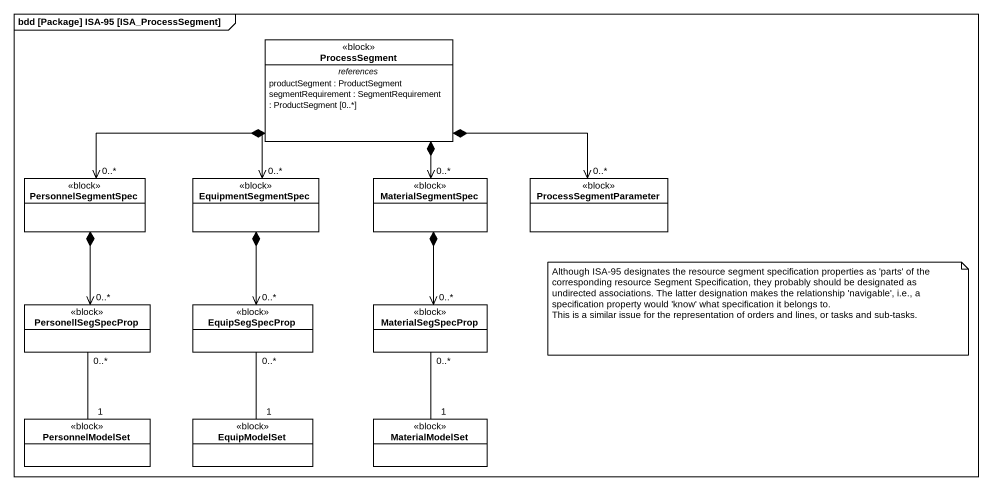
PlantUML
@startuml
mainframe bdd [Package] ISA-95 [ISA_ProcessSegment]
hide circle
hide empty members
class ProcessSegment <<block>> {
  -- references --
  productSegment : ProductSegment
  segmentRequirement : SegmentRequirement
  : ProductSegment [0..*]
}
class PersonnelSegmentSpec <<block>>
class EquipmentSegmentSpec <<block>>
class MaterialSegmentSpec <<block>>
class ProcessSegmentParameter <<block>>
class PersonellSegSpecProp <<block>>
class EquipSegSpecProp <<block>>
class MaterialSegSpecProp <<block>>
class PersonnelModelSet <<block>>
class EquipModelSet <<block>>
class MaterialModelSet <<block>>
ProcessSegment *-left-> "0..*" PersonnelSegmentSpec
ProcessSegment *--> "0..*" EquipmentSegmentSpec
ProcessSegment *--> "0..*" MaterialSegmentSpec
ProcessSegment *-right-> "0..*" ProcessSegmentParameter
PersonnelSegmentSpec *--> "0..*" PersonellSegSpecProp
EquipmentSegmentSpec *--> "0..*" EquipSegSpecProp
MaterialSegmentSpec *--> "0..*" MaterialSegSpecProp
PersonellSegSpecProp "0..*" -- "1" PersonnelModelSet
EquipSegSpecProp "0..*" -- "1" EquipModelSet
MaterialSegSpecProp "0..*" -- "1" MaterialModelSet
note as N1
  Although ISA-95 designates the resource segment specification properties as 'parts' of the corresponding resource Segment Specification, they probably should be designated as undirected associations. The latter designation makes the relationship 'navigable', i.e., a specification property would 'know' what specification it belongs to.
  This is a similar issue for the representation of orders and lines, or tasks and sub-tasks.
end note
@enduml
